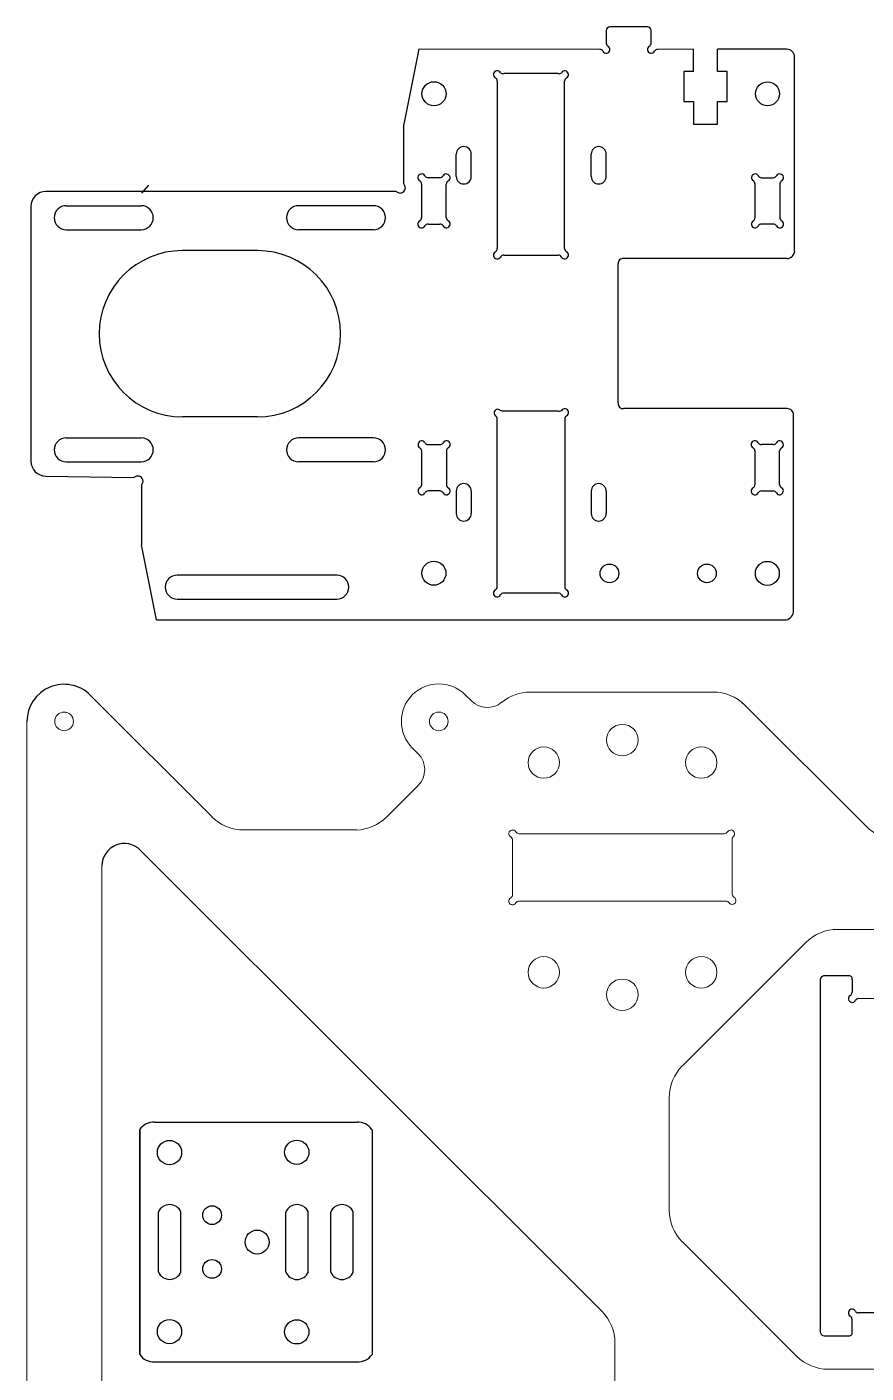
# Model space of a CAD drawing. Header units: millimetres. Extents: x 715 to 1034, y 394 to 754.
# Drawn here: x 714.8 to 826.8, y 574.5 to 754.2 of the extents above; entities that cross this region are included whole.
import ezdxf

# ---------------------------------------------------------------- set-up
doc = ezdxf.new("R2010")
doc.units = ezdxf.units.MM
doc.layers.add('WHITE', color=7, linetype='Continuous', true_color=0xffffff)

msp = doc.modelspace()

# ---------------------------------------------------------------- linework, layer by layer
for p, q in [((767.12, 751.25), (765.12, 741.25)), ((767.12, 751.25), (765.12, 741.25)), ((803.78, 748.27), (803.78, 751.27)), ((803.78, 748.27), (803.78, 751.27)), ((806.99, 748.27), (806.99, 751.27)), ((806.99, 748.27), (806.99, 751.27)), ((765.12, 733.25), (765.12, 741.25)), ((765.12, 733.25), (765.12, 741.25)), ((772.12, 734.25), (772.12, 737.25)), ((772.12, 734.25), (772.12, 737.25)), ((774.12, 734.25), (774.12, 737.25)), ((774.12, 734.25), (774.12, 737.25)), ((790.12, 734.25), (790.12, 737.25)), ((790.12, 734.25), (790.12, 737.25)), ((792.12, 734.25), (792.12, 737.25)), ((792.12, 734.25), (792.12, 737.25)), ((731.06, 733.07), (730.11, 732.04)), ((731.06, 733.07), (730.11, 732.04)), ((730.12, 693.05), (730.12, 685.05)), ((730.12, 693.05), (730.12, 685.05)), ((772.12, 692.25), (772.12, 689.25)), ((772.12, 692.25), (772.12, 689.25)), ((774.12, 692.25), (774.12, 689.25)), ((774.12, 692.25), (774.12, 689.25)), ((790.12, 692.25), (790.12, 689.25)), ((790.12, 692.25), (790.12, 689.25)), ((792.12, 692.25), (792.12, 689.25)), ((792.12, 692.25), (792.12, 689.25)), ((732.12, 675.05), (730.12, 685.05)), ((732.12, 675.05), (730.12, 685.05)), ((821.19, 627.55), (824.44, 627.55)), ((821.19, 627.55), (824.44, 627.55)), ((820.69, 627.03), (820.69, 579.95)), ((820.69, 627.03), (820.69, 579.95)), ((824.93, 627.05), (824.93, 625.34)), ((824.93, 627.05), (824.93, 625.34)), ((833.46, 624.46), (825.8, 624.48)), ((833.46, 624.46), (825.8, 624.48)), ((833.46, 582.54), (825.8, 582.52)), ((833.46, 582.54), (825.8, 582.52)), ((824.93, 579.95), (824.93, 581.65)), ((824.93, 579.95), (824.93, 581.65)), ((821.19, 579.45), (824.44, 579.45)), ((821.19, 579.45), (824.44, 579.45))]:
    msp.add_line(p, q)
at = {"linetype": 'ByBlock'}
for p, q in [((720.08, 730.35), (730.09, 730.35)), ((720.08, 730.35), (730.09, 730.35)), ((761.08, 730.35), (751.08, 730.35)), ((761.08, 730.35), (751.08, 730.35)), ((720.08, 727.15), (730.09, 727.15)), ((720.08, 727.15), (730.09, 727.15)), ((761.08, 727.15), (751.08, 727.15)), ((761.08, 727.15), (751.08, 727.15)), ((745.58, 724.35), (735.58, 724.35)), ((745.58, 724.35), (735.58, 724.35)), ((745.58, 702.15), (735.58, 702.15)), ((745.58, 702.15), (735.58, 702.15)), ((720.08, 699.35), (730.09, 699.35)), ((720.08, 699.35), (730.09, 699.35)), ((761.08, 699.35), (751.08, 699.35)), ((761.08, 699.35), (751.08, 699.35)), ((720.08, 696.15), (730.09, 696.15)), ((720.08, 696.15), (730.09, 696.15)), ((761.08, 696.15), (751.08, 696.15)), ((761.08, 696.15), (751.08, 696.15)), ((756.18, 681.03), (734.89, 681.03)), ((756.18, 681.03), (734.89, 681.03)), ((734.89, 677.83), (756.18, 677.83)), ((734.89, 677.83), (756.18, 677.83)), ((732.12, 675.05), (816.15, 675.05)), ((732.12, 675.05), (816.15, 675.05))]:
    msp.add_line(p, q, dxfattribs=at)
at = {"color": 7, "linetype": 'Continuous', "lineweight": 15}
for p, q in [((774.13, 664.23), (773.32, 665.03)), ((806.38, 665.42), (782, 665.42)), ((723.29, 665), (739.53, 648.75)), ((826.79, 647.49), (810.62, 663.67)), ((714.84, 452.5), (714.84, 661.5)), ((766.25, 657.96), (767.03, 657.18)), ((767.03, 652.94), (762.85, 648.75)), ((758.8, 647), (743.77, 647)), ((779.64, 638.36), (779.64, 645.63)), ((780.5, 646.5), (807.87, 646.5)), ((808.94, 645.78), (808.94, 638.44)), ((791.53, 582.75), (729.96, 644.32)), ((724.84, 536), (724.84, 642.2)), ((808.12, 637.5), (780.5, 637.5)), ((823.01, 633.73), (844.14, 633.73)), ((818.76, 631.98), (802.28, 615.49)), ((800.52, 611.25), (800.52, 596.25)), ((817.53, 576.75), (802.28, 592.01)), ((793.29, 578.51), (793.29, 535.43)), ((821.77, 575), (926.8, 575))]:
    msp.add_line(p, q, dxfattribs=at)
for points in [[(791.26, 751.22), (767.12, 751.25)], [(791.26, 751.22), (767.12, 751.25)], [(803.78, 751.27), (798.99, 751.22)], [(803.78, 751.27), (798.99, 751.22)], [(816.22, 751.25), (806.99, 751.27)], [(816.22, 751.25), (806.99, 751.27)], [(817.26, 724.28), (817.26, 750.23)], [(817.26, 724.28), (817.26, 750.23)], [(793.74, 704.01), (793.74, 722.58)], [(793.74, 704.01), (793.74, 722.58)], [(816.24, 723.28), (794.44, 723.28)], [(816.24, 723.28), (794.44, 723.28)], [(816.25, 703.26), (794.44, 703.26)], [(816.25, 703.26), (794.44, 703.26)], [(817.12, 676.32), (817.12, 702.38)], [(817.12, 676.32), (817.12, 702.38)], [(731.88, 607.98), (752.88, 607.98)], [(731.88, 607.98), (758.88, 607.98)], [(760.88, 606.98), (760.88, 576.98)], [(760.88, 606.98), (760.88, 576.98)], [(732.38, 587.98), (732.38, 595.98)], [(732.38, 587.98), (732.38, 595.98)], [(735.38, 587.98), (735.38, 595.98)], [(735.38, 587.98), (735.38, 595.98)], [(749.38, 587.98), (749.38, 595.98)], [(749.38, 587.98), (749.38, 595.98)], [(752.38, 587.98), (752.38, 595.98)], [(752.38, 587.98), (752.38, 595.98)], [(755.38, 587.98), (755.38, 595.98)], [(755.38, 587.98), (755.38, 595.98)], [(758.38, 587.98), (758.38, 595.98)], [(758.38, 587.98), (758.38, 595.98)], [(731.88, 575.98), (752.88, 575.98)], [(731.88, 575.98), (758.88, 575.98)]]:
    msp.add_lwpolyline(points)
msp.add_lwpolyline([(729.88, 576.98), (729.88, 606.98)], close=True)
msp.add_lwpolyline([(729.88, 576.98), (729.88, 606.98)], close=True)
for centre, radius in [((769.15, 745.29), 1.61), ((769.15, 745.29), 1.61), ((813.64, 745.29), 1.6), ((813.64, 745.29), 1.6), ((813.64, 745.29), 1.6), ((813.64, 745.29), 1.6), ((813.64, 745.29), 1.6), ((813.64, 745.29), 1.6), ((813.64, 745.29), 1.6), ((813.64, 745.29), 1.6), ((769.13, 681.28), 1.61), ((769.13, 681.28), 1.61), ((813.62, 681.26), 1.6), ((813.62, 681.26), 1.6), ((733.86, 603.93), 1.62), ((733.86, 603.93), 1.62), ((750.84, 603.97), 1.62), ((750.84, 603.97), 1.62), ((733.86, 580.03), 1.62), ((733.86, 580.03), 1.62), ((750.84, 579.99), 1.62), ((750.84, 579.99), 1.62)]:
    msp.add_circle(centre, radius)
at = {"color": 7, "linetype": 'Continuous'}
for centre in [(792.56, 681.26), (805.56, 681.26)]:
    msp.add_circle(centre, 1.25, dxfattribs=at)
at = {"color": 7, "linetype": 'Continuous', "lineweight": 15}
for centre, radius in [((719.79, 661.5), 1.25), ((769.79, 661.5), 1.25), ((794.27, 659), 2.1), ((783.8, 656), 2.1), ((804.8, 656), 2.1), ((783.8, 628), 2.1), ((804.8, 628), 2.1), ((794.27, 625), 2.1)]:
    msp.add_circle(centre, radius, dxfattribs=at)
at = {"color": 7}
for centre, radius in [((739.54, 595.57), 1.25), ((745.55, 591.98), 1.6), ((739.54, 588.39), 1.25)]:
    msp.add_circle(centre, radius, dxfattribs=at)
for centre, radius, start, end in [((816.14, 750.13), 1.13, 5.0622, 86.0706), ((816.14, 750.13), 1.13, 5.0622, 86.0706), ((773.12, 737.25), 1, 0, 180), ((773.12, 737.25), 1, 0, 180), ((791.12, 737.25), 1, 0, 180), ((791.12, 737.25), 1, 0, 180), ((773.12, 734.25), 1, 180, 0), ((773.12, 734.25), 1, 180, 0), ((791.12, 734.25), 1, 180, 0), ((791.12, 734.25), 1, 180, 0), ((764.62, 732.75), 0.707, 225, 45), ((764.62, 732.75), 0.707, 225, 45), ((794.32, 722.7), 0.595, 78.4931, 191.7149), ((794.32, 722.7), 0.595, 78.4931, 191.7149), ((816.19, 724.36), 1.08, 272.697, 356.0078), ((816.19, 724.36), 1.08, 272.697, 356.0078), ((778.38, 704), 1.04, 245.5198, 274.3298), ((778.38, 704), 1.04, 245.5198, 274.3298), ((794.35, 703.88), 0.625, 167.8508, 278.3242), ((794.35, 703.88), 0.625, 167.8508, 278.3242), ((816.28, 702.41), 0.848, 358.0506, 91.9494), ((816.28, 702.41), 0.848, 358.0506, 91.9494), ((729.62, 693.55), 0.707, 314.9943, 135.0057), ((729.62, 693.55), 0.707, 314.9943, 135.0057), ((773.12, 692.25), 1, 0, 180), ((773.12, 692.25), 1, 0, 180), ((791.12, 692.25), 1, 0, 180), ((791.12, 692.25), 1, 0, 180), ((773.12, 689.25), 1, 180, 0), ((773.12, 689.25), 1, 180, 0), ((791.12, 689.25), 1, 180, 0), ((791.12, 689.25), 1, 180, 0), ((815.83, 676.3), 1.29, 284.0428, 0.5816), ((815.83, 676.3), 1.29, 284.0428, 0.5816), ((821.24, 627), 0.552, 94.5002, 174.3533), ((821.24, 627), 0.552, 94.5002, 174.3533), ((824.51, 627.12), 0.427, 349.7748, 99.7328), ((824.51, 627.12), 0.427, 349.7748, 99.7328), ((731.74, 605.75), 2.24, 86.5678, 146.5623), ((731.74, 605.75), 2.24, 86.5678, 146.5623), ((759.03, 605.79), 2.19, 32.8082, 94.0617), ((733.88, 595.36), 1.62, 22.6199, 157.3801), ((733.88, 595.36), 1.62, 22.6199, 157.3801), ((750.88, 595.36), 1.63, 22.6199, 157.3801), ((750.88, 595.36), 1.63, 22.6199, 157.3801), ((756.88, 595.36), 1.63, 22.6199, 157.3801), ((756.88, 595.36), 1.63, 22.6199, 157.3801), ((733.88, 588.61), 1.62, 202.6199, 337.3801), ((733.88, 588.61), 1.62, 202.6199, 337.3801), ((750.88, 588.61), 1.63, 202.6199, 337.3801), ((750.88, 588.61), 1.63, 202.6199, 337.3801), ((756.88, 588.61), 1.63, 202.6199, 337.3801), ((756.88, 588.61), 1.63, 202.6199, 337.3801), ((821.24, 580), 0.552, 185.6467, 265.4998), ((821.24, 580), 0.552, 185.6467, 265.4998), ((824.51, 579.87), 0.427, 260.2672, 10.2252), ((824.51, 579.87), 0.427, 260.2672, 10.2252), ((731.73, 578.18), 2.2, 212.9096, 273.9603), ((731.73, 578.18), 2.2, 212.9096, 273.9603), ((759.01, 578.22), 2.24, 266.6584, 326.4717)]:
    msp.add_arc(centre, radius, start, end)
at = {"linetype": 'ByBlock'}
for centre, radius, start, end in [((720.08, 728.75), 1.6, 90, 270), ((720.08, 728.75), 1.6, 90, 270), ((730.09, 728.75), 1.6, 270, 90), ((730.09, 728.75), 1.6, 270, 90), ((751.08, 728.75), 1.6, 90, 270), ((751.08, 728.75), 1.6, 90, 270), ((761.08, 728.75), 1.6, 270, 90), ((761.08, 728.75), 1.6, 270, 90), ((735.58, 713.25), 11.1, 90, 270), ((735.58, 713.25), 11.1, 90, 270), ((745.58, 713.25), 11.1, 270, 90), ((745.58, 713.25), 11.1, 270, 90), ((720.08, 697.75), 1.6, 90, 270), ((720.08, 697.75), 1.6, 90, 270), ((730.09, 697.75), 1.6, 270, 90), ((730.09, 697.75), 1.6, 270, 90), ((751.08, 697.75), 1.6, 90, 270), ((751.08, 697.75), 1.6, 90, 270), ((761.08, 697.75), 1.6, 270, 90), ((761.08, 697.75), 1.6, 270, 90), ((734.89, 679.43), 1.6, 90, 270), ((734.89, 679.43), 1.6, 90, 270), ((756.18, 679.43), 1.6, 270, 90), ((756.18, 679.43), 1.6, 270, 90)]:
    msp.add_arc(centre, radius, start, end, dxfattribs=at)
at = {"color": 7, "linetype": 'Continuous'}
for centre, radius in [((719.79, 661.5), 4.95), ((727.84, 642.2), 3)]:
    msp.add_arc(centre, radius, 45, 180, dxfattribs=at)
at = {"color": 7, "linetype": 'Continuous', "lineweight": 15}
for centre, radius, start, end in [((769.79, 661.5), 5, 45, 225), ((782, 659.42), 6, 90, 129.7102), ((806.38, 659.42), 6, 44.9999, 90), ((776.25, 666.35), 3, 225, 309.7102), ((764.91, 655.06), 3, 315, 45), ((743.77, 653), 6, 225, 270), ((758.6, 652.99), 6, 271.9431, 315.0465), ((831.03, 651.73), 6, 224.9999, 270), ((779.64, 646.5), 0.5, 30, 240), ((779.14, 645.63), 0.5, 360, 60), ((780.5, 647), 0.5, 210, 270), ((807.87, 647), 0.5, 270, 330), ((808.74, 646.5), 0.5, 314.427, 150), ((809.44, 645.78), 0.5, 134.427, 180), ((779.14, 638.36), 0.5, 300, 360), ((809.44, 638.44), 0.5, 180, 240), ((779.64, 637.5), 0.5, 120, 330), ((780.5, 637), 0.5, 90, 150), ((808.12, 637), 0.5, 35.3875, 90), ((808.94, 637.57), 0.5, 215.3875, 60), ((823.01, 627.73), 6, 90, 135), ((806.52, 611.25), 6, 135, 180), ((806.52, 596.25), 6, 180, 225), ((787.29, 578.51), 6, 360, 45), ((821.77, 581), 6, 225, 270)]:
    msp.add_arc(centre, radius, start, end, dxfattribs=at)
at = {"layer": 'WHITE', "linetype": 'Continuous'}
for p, q in [((792.12, 753.72), (792.12, 752.09)), ((792.12, 753.72), (792.12, 752.09)), ((797.62, 754.22), (792.62, 754.22)), ((797.62, 754.22), (792.62, 754.22)), ((798.12, 752.09), (798.12, 753.72)), ((798.12, 752.09), (798.12, 753.72)), ((785.73, 748), (778.46, 748)), ((785.73, 748), (778.46, 748)), ((802.49, 748.27), (802.49, 744.25)), ((802.49, 748.27), (802.49, 744.25)), ((803.78, 748.27), (802.49, 748.27)), ((803.78, 748.27), (802.49, 748.27)), ((808.28, 748.27), (806.99, 748.27)), ((808.28, 748.27), (806.99, 748.27)), ((808.28, 744.25), (808.28, 748.27)), ((808.28, 744.25), (808.28, 748.27)), ((777.58, 746.98), (777.58, 724.62)), ((777.58, 746.98), (777.58, 724.62)), ((786.58, 724.62), (786.58, 746.98)), ((786.58, 724.62), (786.58, 746.98)), ((802.49, 744.25), (803.78, 744.25)), ((802.49, 744.25), (803.78, 744.25)), ((803.78, 744.25), (803.78, 741.23)), ((803.78, 744.25), (803.78, 741.23)), ((806.99, 741.23), (806.99, 744.25)), ((806.99, 741.23), (806.99, 744.25)), ((806.99, 744.25), (808.28, 744.25)), ((806.99, 744.25), (808.28, 744.25)), ((803.78, 741.23), (806.99, 741.23)), ((803.78, 741.23), (806.99, 741.23)), ((769.92, 734.09), (768.35, 734.09)), ((769.92, 734.09), (768.35, 734.09)), ((812.85, 734.09), (814.42, 734.09)), ((812.85, 734.09), (814.42, 734.09)), ((764.12, 732.25), (717.37, 732.25)), ((764.12, 732.25), (717.37, 732.25)), ((767.49, 733.22), (767.49, 728.76)), ((767.49, 733.22), (767.49, 728.76)), ((770.79, 728.76), (770.79, 733.22)), ((770.79, 728.76), (770.79, 733.22)), ((811.99, 728.76), (811.99, 733.22)), ((811.99, 728.76), (811.99, 733.22)), ((815.29, 733.22), (815.29, 728.76)), ((815.29, 733.22), (815.29, 728.76)), ((715.37, 730.25), (715.37, 696.25)), ((715.37, 730.25), (715.37, 696.25)), ((768.35, 727.89), (769.92, 727.89)), ((768.35, 727.89), (769.92, 727.89)), ((814.42, 727.89), (812.85, 727.89)), ((814.42, 727.89), (812.85, 727.89)), ((778.45, 723.75), (785.72, 723.75)), ((778.45, 723.75), (785.72, 723.75)), ((778.46, 702.97), (785.72, 702.97)), ((778.46, 702.97), (785.72, 702.97)), ((777.59, 679.5), (777.59, 701.87)), ((777.59, 679.5), (777.59, 701.87)), ((786.59, 701.87), (786.59, 679.5)), ((786.59, 701.87), (786.59, 679.5)), ((767.51, 693.13), (767.51, 697.6)), ((767.51, 693.13), (767.51, 697.6)), ((768.38, 698.46), (769.95, 698.46)), ((768.38, 698.46), (769.95, 698.46)), ((770.81, 697.6), (770.81, 693.13)), ((770.81, 697.6), (770.81, 693.13)), ((811.96, 697.6), (811.96, 693.13)), ((811.96, 697.6), (811.96, 693.13)), ((814.4, 698.46), (812.83, 698.46)), ((814.4, 698.46), (812.83, 698.46)), ((815.26, 693.13), (815.26, 697.6)), ((815.26, 693.13), (815.26, 697.6)), ((717.37, 694.25), (729.12, 694.04)), ((717.37, 694.25), (729.12, 694.04)), ((769.95, 692.26), (768.38, 692.26)), ((769.95, 692.26), (768.38, 692.26)), ((812.83, 692.26), (814.4, 692.26)), ((812.83, 692.26), (814.4, 692.26)), ((785.73, 678.63), (778.46, 678.63)), ((785.73, 678.63), (778.46, 678.63))]:
    msp.add_line(p, q, dxfattribs=at)
for centre, radius, start, end in [((792.62, 753.72), 0.5, 90, 180), ((792.62, 753.72), 0.5, 90, 180), ((797.62, 753.72), 0.5, 0, 90), ((797.62, 753.72), 0.5, 0, 90), ((792.12, 751.22), 0.5, 210.0002, 60), ((792.12, 751.22), 0.5, 210.0002, 60), ((792.62, 752.09), 0.5, 180, 240), ((792.62, 752.09), 0.5, 180, 240), ((798.12, 751.22), 0.5, 120.0002, 330), ((798.12, 751.22), 0.5, 120.0002, 330), ((797.62, 752.09), 0.5, 300.0002, 0), ((797.62, 752.09), 0.5, 300.0002, 0), ((791.26, 750.72), 0.5, 30.0002, 90), ((791.26, 750.72), 0.5, 30.0002, 90), ((798.99, 750.72), 0.5, 90, 150), ((798.99, 750.72), 0.5, 90, 150), ((777.58, 747.85), 0.5, 30, 239.9998), ((777.58, 747.85), 0.5, 30, 239.9998), ((778.33, 748.43), 0.455, 227.0073, 287.0073), ((778.33, 748.43), 0.455, 227.0073, 287.0073), ((785.85, 748.41), 0.435, 253.5921, 313.5919), ((785.85, 748.41), 0.435, 253.5921, 313.5919), ((786.58, 747.85), 0.5, 300, 149.9998), ((786.58, 747.85), 0.5, 300, 149.9998), ((777.08, 746.98), 0.5, 0, 59.9998), ((777.08, 746.98), 0.5, 0, 59.9998), ((787.08, 746.98), 0.5, 120, 180), ((787.08, 746.98), 0.5, 120, 180), ((767.49, 734.09), 0.5, 30, 239.9998), ((767.49, 734.09), 0.5, 30, 239.9998), ((766.99, 733.22), 0.5, 0, 59.9998), ((766.99, 733.22), 0.5, 0, 59.9998), ((768.35, 734.59), 0.5, 210, 270), ((768.35, 734.59), 0.5, 210, 270), ((769.92, 734.59), 0.5, 270, 329.9998), ((769.92, 734.59), 0.5, 270, 329.9998), ((770.79, 734.09), 0.5, 300, 149.9998), ((770.79, 734.09), 0.5, 300, 149.9998), ((771.29, 733.22), 0.5, 120, 180), ((771.29, 733.22), 0.5, 120, 180), ((811.99, 734.09), 0.5, 30.0002, 240), ((811.99, 734.09), 0.5, 30.0002, 240), ((811.49, 733.22), 0.5, 0, 60), ((811.49, 733.22), 0.5, 0, 60), ((812.85, 734.59), 0.5, 210.0002, 270), ((812.85, 734.59), 0.5, 210.0002, 270), ((814.42, 734.59), 0.5, 270, 330), ((814.42, 734.59), 0.5, 270, 330), ((815.29, 734.09), 0.5, 300.0002, 150), ((815.29, 734.09), 0.5, 300.0002, 150), ((815.79, 733.22), 0.5, 120.0002, 180), ((815.79, 733.22), 0.5, 120.0002, 180), ((717.37, 730.25), 2, 90, 180), ((717.37, 730.25), 2, 90, 180), ((767.49, 727.89), 0.5, 120, 329.9998), ((767.49, 727.89), 0.5, 120, 329.9998), ((766.99, 728.76), 0.5, 300, 0), ((766.99, 728.76), 0.5, 300, 0), ((770.79, 727.89), 0.5, 210, 59.9998), ((770.79, 727.89), 0.5, 210, 59.9998), ((771.29, 728.76), 0.5, 180, 239.9998), ((771.29, 728.76), 0.5, 180, 239.9998), ((811.99, 727.89), 0.5, 120.0002, 330), ((811.99, 727.89), 0.5, 120.0002, 330), ((811.49, 728.76), 0.5, 300.0002, 0), ((811.49, 728.76), 0.5, 300.0002, 0), ((815.29, 727.89), 0.5, 210.0002, 60), ((815.29, 727.89), 0.5, 210.0002, 60), ((815.79, 728.76), 0.5, 180, 240), ((815.79, 728.76), 0.5, 180, 240), ((768.35, 727.39), 0.5, 90, 149.9998), ((768.35, 727.39), 0.5, 90, 149.9998), ((769.92, 727.39), 0.5, 30, 90), ((769.92, 727.39), 0.5, 30, 90), ((812.85, 727.39), 0.5, 90, 150), ((812.85, 727.39), 0.5, 90, 150), ((814.42, 727.39), 0.5, 30.0002, 90), ((814.42, 727.39), 0.5, 30.0002, 90), ((777.08, 724.62), 0.5, 300.0002, 0), ((777.08, 724.62), 0.5, 300.0002, 0), ((787.08, 724.62), 0.5, 180, 240), ((787.08, 724.62), 0.5, 180, 240), ((777.58, 723.75), 0.5, 120.0002, 330), ((777.58, 723.75), 0.5, 120.0002, 330), ((778.45, 723.25), 0.5, 90, 150), ((778.45, 723.25), 0.5, 90, 150), ((785.72, 723.25), 0.5, 30.0002, 90), ((785.72, 723.25), 0.5, 30.0002, 90), ((786.58, 723.75), 0.5, 210.0002, 60), ((786.58, 723.75), 0.5, 210.0002, 60), ((777.65, 702.68), 0.486, 52.8137, 230.3007), ((777.65, 702.68), 0.486, 52.8137, 230.3007), ((785.93, 703.36), 0.437, 241.5181, 301.5181), ((785.93, 703.36), 0.437, 241.5181, 301.5181), ((786.59, 702.73), 0.5, 300.0002, 150), ((786.59, 702.73), 0.5, 300.0002, 150), ((777.09, 701.87), 0.5, 0, 60), ((777.09, 701.87), 0.5, 0, 60), ((787.09, 701.87), 0.5, 120.0002, 180), ((787.09, 701.87), 0.5, 120.0002, 180), ((767.51, 698.46), 0.5, 30.0002, 240), ((767.51, 698.46), 0.5, 30.0002, 240), ((767.01, 697.6), 0.5, 0, 60), ((767.01, 697.6), 0.5, 0, 60), ((768.38, 698.96), 0.5, 210.0002, 270), ((768.38, 698.96), 0.5, 210.0002, 270), ((769.95, 698.96), 0.5, 270, 330), ((769.95, 698.96), 0.5, 270, 330), ((770.81, 698.46), 0.5, 300.0002, 150), ((770.81, 698.46), 0.5, 300.0002, 150), ((771.31, 697.6), 0.5, 120.0002, 180), ((771.31, 697.6), 0.5, 120.0002, 180), ((811.96, 698.46), 0.5, 30, 239.9998), ((811.96, 698.46), 0.5, 30, 239.9998), ((811.46, 697.6), 0.5, 0, 59.9998), ((811.46, 697.6), 0.5, 0, 59.9998), ((812.83, 698.96), 0.5, 210, 270), ((812.83, 698.96), 0.5, 210, 270), ((814.4, 698.96), 0.5, 270, 329.9998), ((814.4, 698.96), 0.5, 270, 329.9998), ((815.26, 698.46), 0.5, 300, 149.9998), ((815.26, 698.46), 0.5, 300, 149.9998), ((815.76, 697.6), 0.5, 120, 180), ((815.76, 697.6), 0.5, 120, 180), ((717.37, 696.25), 2, 180, 270), ((717.37, 696.25), 2, 180, 270), ((767.51, 692.26), 0.5, 120.0002, 330), ((767.51, 692.26), 0.5, 120.0002, 330), ((767.01, 693.13), 0.5, 300.0002, 0), ((767.01, 693.13), 0.5, 300.0002, 0), ((768.38, 691.76), 0.5, 90, 150), ((768.38, 691.76), 0.5, 90, 150), ((769.95, 691.76), 0.5, 30.0002, 90), ((769.95, 691.76), 0.5, 30.0002, 90), ((770.81, 692.26), 0.5, 210.0002, 60), ((770.81, 692.26), 0.5, 210.0002, 60), ((771.31, 693.13), 0.5, 180, 240), ((771.31, 693.13), 0.5, 180, 240), ((811.96, 692.26), 0.5, 120, 329.9998), ((811.96, 692.26), 0.5, 120, 329.9998), ((811.46, 693.13), 0.5, 300, 0), ((811.46, 693.13), 0.5, 300, 0), ((812.83, 691.76), 0.5, 90, 149.9998), ((812.83, 691.76), 0.5, 90, 149.9998), ((814.4, 691.76), 0.5, 30, 90), ((814.4, 691.76), 0.5, 30, 90), ((815.26, 692.26), 0.5, 210, 59.9998), ((815.26, 692.26), 0.5, 210, 59.9998), ((815.76, 693.13), 0.5, 180, 239.9998), ((815.76, 693.13), 0.5, 180, 239.9998), ((777.09, 679.5), 0.5, 300, 0), ((777.09, 679.5), 0.5, 300, 0), ((787.09, 679.5), 0.5, 180, 239.9998), ((787.09, 679.5), 0.5, 180, 239.9998), ((777.59, 678.63), 0.5, 120, 329.9998), ((777.59, 678.63), 0.5, 120, 329.9998), ((778.46, 678.13), 0.5, 90, 149.9998), ((778.46, 678.13), 0.5, 90, 149.9998), ((785.73, 678.13), 0.5, 30, 90), ((785.73, 678.13), 0.5, 30, 90), ((786.59, 678.63), 0.5, 210, 59.9998), ((786.59, 678.63), 0.5, 210, 59.9998), ((824.93, 624.48), 0.5, 120, 329.9998), ((824.93, 624.48), 0.5, 120, 329.9998), ((824.43, 625.34), 0.5, 300, 0), ((824.43, 625.34), 0.5, 300, 0), ((825.8, 623.98), 0.5, 90, 149.9998), ((825.8, 623.98), 0.5, 90, 149.9998), ((824.93, 582.52), 0.5, 30.0002, 240), ((824.93, 582.52), 0.5, 30.0002, 240), ((825.8, 583.02), 0.5, 210.0002, 270), ((825.8, 583.02), 0.5, 210.0002, 270), ((824.43, 581.65), 0.5, 0, 60), ((824.43, 581.65), 0.5, 0, 60)]:
    msp.add_arc(centre, radius, start, end, dxfattribs=at)

doc.saveas('drawing.dxf')
